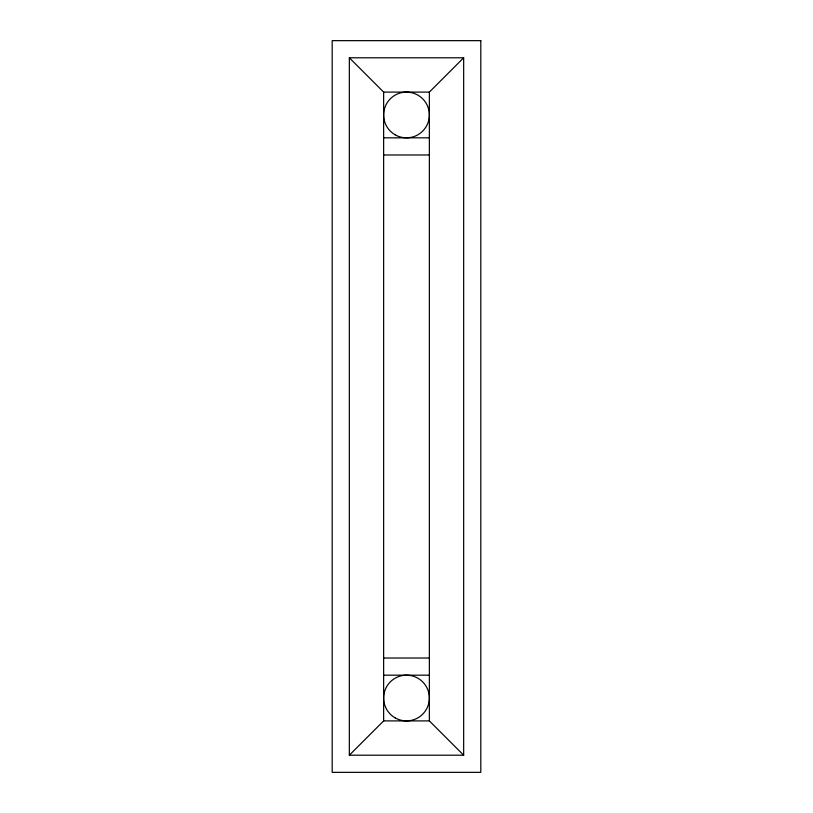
<?xml version="1.0" encoding="UTF-8"?>
<svg xmlns="http://www.w3.org/2000/svg" width="813" height="813" viewBox="0 0 813 813"><rect width="100%" height="100%" fill="white"/><g stroke="black" fill="none" stroke-linecap="round" stroke-linejoin="round"><path stroke-width="1.22" d="M463.664 755.196L429.366 720.907L429.366 92.093L463.664 57.794L349.336 57.794L349.336 755.196L463.664 755.196L463.664 57.804M349.336 755.196L383.634 720.907L383.634 92.093L349.336 57.794M383.634 92.093L429.366 92.093M383.634 137.834L429.366 137.824M383.634 154.978L429.366 154.978M383.634 658.022L429.366 658.022M383.634 675.176L429.366 675.176M383.634 720.907L429.366 720.907M480.808 40.65L332.192 40.65L332.192 772.35L480.808 772.35L480.808 40.65M395.067 717.838A22.866 22.866 0 0 0 429.366 698.042A22.866 22.866 0 0 0 395.067 678.235A22.866 22.866 0 0 0 395.067 717.838M395.067 134.765A22.866 22.866 0 0 0 429.366 114.968A22.866 22.866 0 0 0 395.067 95.162A22.866 22.866 0 0 0 395.067 134.765"/></g></svg>
